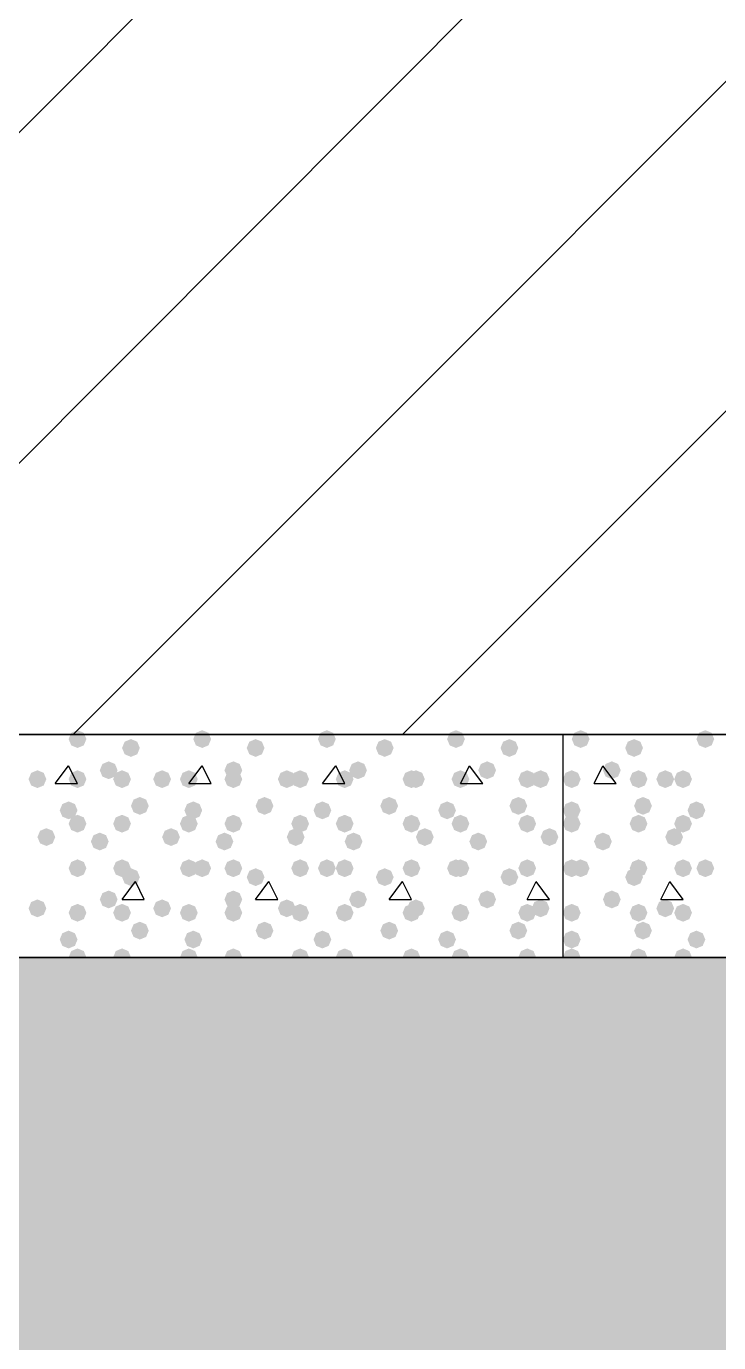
# Model space of a CAD drawing. Header units: millimetres. Extents: x 0 to 420, y 0 to 297.
# Drawn here: x 294.7 to 301.29, y 138.96 to 151.47 of the extents above; entities that cross this region are included whole.
import ezdxf

# ---------------------------------------------------------------- set-up
doc = ezdxf.new("R2010")
doc.units = ezdxf.units.MM
doc.layers.get('0').update_dxf_attribs({"linetype": 'CONTINUOUS'})

msp = doc.modelspace()

# ---------------------------------------------------------------- hatches: boundary and pattern name
at = {"true_color": 0x000008}
for points in [[(295.275, 144.695333), (295.250129, 144.635537), (295.190333, 144.610667), (295.130538, 144.635537), (295.105667, 144.695333), (295.130537, 144.755129), (295.190333, 144.78), (295.250129, 144.755129)], [(296.460333, 144.695333), (296.435462, 144.635537), (296.375667, 144.610667), (296.315871, 144.635537), (296.291, 144.695333), (296.315871, 144.755129), (296.375667, 144.78), (296.435462, 144.755129)], [(297.645667, 144.695333), (297.620796, 144.635537), (297.561, 144.610667), (297.501204, 144.635537), (297.476333, 144.695333), (297.501204, 144.755129), (297.561, 144.78), (297.620796, 144.755129)], [(298.873333, 144.695333), (298.848462, 144.635537), (298.788667, 144.610667), (298.728871, 144.635537), (298.704, 144.695333), (298.728871, 144.755129), (298.788667, 144.78), (298.848462, 144.755129)], [(295.783, 144.610667), (295.758129, 144.550871), (295.698333, 144.526), (295.638537, 144.550871), (295.613667, 144.610667), (295.638537, 144.670462), (295.698333, 144.695333), (295.758129, 144.670463)], [(296.968333, 144.610667), (296.943463, 144.550871), (296.883667, 144.526), (296.823871, 144.550871), (296.799, 144.610667), (296.823871, 144.670462), (296.883667, 144.695333), (296.943462, 144.670463)], [(298.196, 144.610667), (298.171129, 144.550871), (298.111333, 144.526), (298.051537, 144.550871), (298.026667, 144.610667), (298.051537, 144.670462), (298.111333, 144.695333), (298.171129, 144.670463)], [(299.381333, 144.610667), (299.356462, 144.550871), (299.296667, 144.526), (299.236871, 144.550871), (299.212, 144.610667), (299.236871, 144.670462), (299.296667, 144.695333), (299.356462, 144.670463)], [(294.894, 144.314333), (294.869129, 144.254537), (294.809333, 144.229667), (294.749537, 144.254537), (294.724667, 144.314333), (294.749537, 144.374129), (294.809333, 144.399), (294.869129, 144.374129)], [(295.275, 144.314333), (295.250129, 144.254537), (295.190333, 144.229667), (295.130538, 144.254537), (295.105667, 144.314333), (295.130537, 144.374129), (295.190333, 144.399), (295.250129, 144.374129)], [(295.571333, 144.399), (295.546462, 144.339204), (295.486667, 144.314333), (295.426871, 144.339204), (295.402, 144.399), (295.426871, 144.458796), (295.486667, 144.483667), (295.546462, 144.458796)], [(295.698333, 144.314333), (295.673463, 144.254537), (295.613667, 144.229667), (295.553871, 144.254537), (295.529, 144.314333), (295.553871, 144.374129), (295.613667, 144.399), (295.673462, 144.374129)], [(296.079333, 144.314333), (296.054463, 144.254537), (295.994667, 144.229667), (295.934871, 144.254537), (295.91, 144.314333), (295.934871, 144.374129), (295.994667, 144.399), (296.054462, 144.374129)], [(296.333333, 144.314333), (296.308463, 144.254537), (296.248667, 144.229667), (296.188871, 144.254537), (296.164, 144.314333), (296.188871, 144.374129), (296.248667, 144.399), (296.308462, 144.374129)], [(296.756667, 144.399), (296.731796, 144.339204), (296.672, 144.314333), (296.612204, 144.339204), (296.587333, 144.399), (296.612204, 144.458796), (296.672, 144.483667), (296.731796, 144.458796)], [(296.756667, 144.314333), (296.731796, 144.254537), (296.672, 144.229667), (296.612204, 144.254537), (296.587333, 144.314333), (296.612204, 144.374129), (296.672, 144.399), (296.731796, 144.374129)], [(297.264667, 144.314333), (297.239796, 144.254537), (297.18, 144.229667), (297.120204, 144.254537), (297.095333, 144.314333), (297.120204, 144.374129), (297.18, 144.399), (297.239796, 144.374129)], [(297.391667, 144.314333), (297.366796, 144.254537), (297.307, 144.229667), (297.247204, 144.254537), (297.222333, 144.314333), (297.247204, 144.374129), (297.307, 144.399), (297.366796, 144.374129)], [(297.815, 144.314333), (297.790129, 144.254537), (297.730333, 144.229667), (297.670538, 144.254537), (297.645667, 144.314333), (297.670537, 144.374129), (297.730333, 144.399), (297.790129, 144.374129)], [(297.942, 144.399), (297.917129, 144.339204), (297.857333, 144.314333), (297.797537, 144.339204), (297.772667, 144.399), (297.797537, 144.458796), (297.857333, 144.483667), (297.917129, 144.458796)], [(298.45, 144.314333), (298.425129, 144.254537), (298.365333, 144.229667), (298.305538, 144.254537), (298.280667, 144.314333), (298.305537, 144.374129), (298.365333, 144.399), (298.425129, 144.374129)], [(298.492333, 144.314333), (298.467462, 144.254537), (298.407667, 144.229667), (298.347871, 144.254537), (298.323, 144.314333), (298.347871, 144.374129), (298.407667, 144.399), (298.467462, 144.374129)], [(298.915667, 144.314333), (298.890796, 144.254537), (298.831, 144.229667), (298.771204, 144.254537), (298.746333, 144.314333), (298.771204, 144.374129), (298.831, 144.399), (298.890796, 144.374129)], [(299.169667, 144.399), (299.144796, 144.339204), (299.085, 144.314333), (299.025204, 144.339204), (299.000333, 144.399), (299.025204, 144.458796), (299.085, 144.483667), (299.144796, 144.458796)], [(299.550667, 144.314333), (299.525796, 144.254537), (299.466, 144.229667), (299.406204, 144.254537), (299.381333, 144.314333), (299.406204, 144.374129), (299.466, 144.399), (299.525796, 144.374129)], [(299.677667, 144.314333), (299.652796, 144.254537), (299.593, 144.229667), (299.533204, 144.254537), (299.508333, 144.314333), (299.533204, 144.374129), (299.593, 144.399), (299.652796, 144.374129)], [(295.867667, 144.060333), (295.842796, 144.000537), (295.783, 143.975667), (295.723204, 144.000537), (295.698333, 144.060333), (295.723204, 144.120129), (295.783, 144.145), (295.842796, 144.120129)], [(297.053, 144.060333), (297.028129, 144.000537), (296.968333, 143.975667), (296.908537, 144.000537), (296.883667, 144.060333), (296.908537, 144.120129), (296.968333, 144.145), (297.028129, 144.120129)], [(298.238333, 144.060333), (298.213462, 144.000537), (298.153667, 143.975667), (298.093871, 144.000537), (298.069, 144.060333), (298.093871, 144.120129), (298.153667, 144.145), (298.213462, 144.120129)], [(299.466, 144.060333), (299.441129, 144.000537), (299.381333, 143.975667), (299.321537, 144.000537), (299.296667, 144.060333), (299.321537, 144.120129), (299.381333, 144.145), (299.441129, 144.120129)], [(295.190333, 144.018), (295.165462, 143.958204), (295.105667, 143.933333), (295.045871, 143.958204), (295.021, 144.018), (295.045871, 144.077796), (295.105667, 144.102667), (295.165462, 144.077796)], [(296.375667, 144.018), (296.350796, 143.958204), (296.291, 143.933333), (296.231204, 143.958204), (296.206333, 144.018), (296.231204, 144.077796), (296.291, 144.102667), (296.350796, 144.077796)], [(297.603333, 144.018), (297.578463, 143.958204), (297.518667, 143.933333), (297.458871, 143.958204), (297.434, 144.018), (297.458871, 144.077796), (297.518667, 144.102667), (297.578462, 144.077796)], [(298.788667, 144.018), (298.763796, 143.958204), (298.704, 143.933333), (298.644204, 143.958204), (298.619333, 144.018), (298.644204, 144.077796), (298.704, 144.102667), (298.763796, 144.077796)], [(295.275, 143.891), (295.250129, 143.831204), (295.190333, 143.806333), (295.130538, 143.831204), (295.105667, 143.891), (295.130537, 143.950796), (295.190333, 143.975667), (295.250129, 143.950796)], [(295.698333, 143.891), (295.673463, 143.831204), (295.613667, 143.806333), (295.553871, 143.831204), (295.529, 143.891), (295.553871, 143.950796), (295.613667, 143.975667), (295.673462, 143.950796)], [(296.333333, 143.891), (296.308463, 143.831204), (296.248667, 143.806333), (296.188871, 143.831204), (296.164, 143.891), (296.188871, 143.950796), (296.248667, 143.975667), (296.308462, 143.950796)], [(296.756667, 143.891), (296.731796, 143.831204), (296.672, 143.806333), (296.612204, 143.831204), (296.587333, 143.891), (296.612204, 143.950796), (296.672, 143.975667), (296.731796, 143.950796)], [(297.391667, 143.891), (297.366796, 143.831204), (297.307, 143.806333), (297.247204, 143.831204), (297.222333, 143.891), (297.247204, 143.950796), (297.307, 143.975667), (297.366796, 143.950796)], [(297.815, 143.891), (297.790129, 143.831204), (297.730333, 143.806333), (297.670538, 143.831204), (297.645667, 143.891), (297.670537, 143.950796), (297.730333, 143.975667), (297.790129, 143.950796)], [(298.45, 143.891), (298.425129, 143.831204), (298.365333, 143.806333), (298.305538, 143.831204), (298.280667, 143.891), (298.305537, 143.950796), (298.365333, 143.975667), (298.425129, 143.950796)], [(298.915667, 143.891), (298.890796, 143.831204), (298.831, 143.806333), (298.771204, 143.831204), (298.746333, 143.891), (298.771204, 143.950796), (298.831, 143.975667), (298.890796, 143.950796)], [(299.550667, 143.891), (299.525796, 143.831204), (299.466, 143.806333), (299.406204, 143.831204), (299.381333, 143.891), (299.406204, 143.950796), (299.466, 143.975667), (299.525796, 143.950796)], [(294.978667, 143.764), (294.953796, 143.704204), (294.894, 143.679333), (294.834204, 143.704204), (294.809333, 143.764), (294.834204, 143.823796), (294.894, 143.848667), (294.953796, 143.823796)], [(295.486667, 143.721667), (295.461796, 143.661871), (295.402, 143.637), (295.342204, 143.661871), (295.317333, 143.721667), (295.342204, 143.781462), (295.402, 143.806333), (295.461796, 143.781463)], [(296.164, 143.764), (296.139129, 143.704204), (296.079333, 143.679333), (296.019537, 143.704204), (295.994667, 143.764), (296.019537, 143.823796), (296.079333, 143.848667), (296.139129, 143.823796)], [(296.672, 143.721667), (296.647129, 143.661871), (296.587333, 143.637), (296.527537, 143.661871), (296.502667, 143.721667), (296.527537, 143.781462), (296.587333, 143.806333), (296.647129, 143.781463)], [(297.349333, 143.764), (297.324462, 143.704204), (297.264667, 143.679333), (297.204871, 143.704204), (297.18, 143.764), (297.204871, 143.823796), (297.264667, 143.848667), (297.324462, 143.823796)], [(297.899667, 143.721667), (297.874796, 143.661871), (297.815, 143.637), (297.755204, 143.661871), (297.730333, 143.721667), (297.755204, 143.781462), (297.815, 143.806333), (297.874796, 143.781463)], [(298.577, 143.764), (298.552129, 143.704204), (298.492333, 143.679333), (298.432538, 143.704204), (298.407667, 143.764), (298.432537, 143.823796), (298.492333, 143.848667), (298.552129, 143.823796)], [(299.085, 143.721667), (299.060129, 143.661871), (299.000333, 143.637), (298.940538, 143.661871), (298.915667, 143.721667), (298.940537, 143.781462), (299.000333, 143.806333), (299.060129, 143.781463)], [(299.762333, 143.764), (299.737462, 143.704204), (299.677667, 143.679333), (299.617871, 143.704204), (299.593, 143.764), (299.617871, 143.823796), (299.677667, 143.848667), (299.737462, 143.823796)], [(295.275, 143.467667), (295.250129, 143.407871), (295.190333, 143.383), (295.130538, 143.407871), (295.105667, 143.467667), (295.130537, 143.527462), (295.190333, 143.552333), (295.250129, 143.527463)], [(295.275, 143.467667), (295.250129, 143.407871), (295.190333, 143.383), (295.130538, 143.407871), (295.105667, 143.467667), (295.130537, 143.527462), (295.190333, 143.552333), (295.250129, 143.527463)], [(295.698333, 143.467667), (295.673463, 143.407871), (295.613667, 143.383), (295.553871, 143.407871), (295.529, 143.467667), (295.553871, 143.527462), (295.613667, 143.552333), (295.673462, 143.527463)], [(296.333333, 143.467667), (296.308463, 143.407871), (296.248667, 143.383), (296.188871, 143.407871), (296.164, 143.467667), (296.188871, 143.527462), (296.248667, 143.552333), (296.308462, 143.527463)], [(296.460333, 143.467667), (296.435462, 143.407871), (296.375667, 143.383), (296.315871, 143.407871), (296.291, 143.467667), (296.315871, 143.527462), (296.375667, 143.552333), (296.435462, 143.527463)], [(296.756667, 143.467667), (296.731796, 143.407871), (296.672, 143.383), (296.612204, 143.407871), (296.587333, 143.467667), (296.612204, 143.527462), (296.672, 143.552333), (296.731796, 143.527463)], [(297.391667, 143.467667), (297.366796, 143.407871), (297.307, 143.383), (297.247204, 143.407871), (297.222333, 143.467667), (297.247204, 143.527462), (297.307, 143.552333), (297.366796, 143.527463)], [(297.645667, 143.467667), (297.620796, 143.407871), (297.561, 143.383), (297.501204, 143.407871), (297.476333, 143.467667), (297.501204, 143.527462), (297.561, 143.552333), (297.620796, 143.527463)], [(297.815, 143.467667), (297.790129, 143.407871), (297.730333, 143.383), (297.670538, 143.407871), (297.645667, 143.467667), (297.670537, 143.527462), (297.730333, 143.552333), (297.790129, 143.527463)], [(298.45, 143.467667), (298.425129, 143.407871), (298.365333, 143.383), (298.305538, 143.407871), (298.280667, 143.467667), (298.305537, 143.527462), (298.365333, 143.552333), (298.425129, 143.527463)], [(298.873333, 143.467667), (298.848462, 143.407871), (298.788667, 143.383), (298.728871, 143.407871), (298.704, 143.467667), (298.728871, 143.527462), (298.788667, 143.552333), (298.848462, 143.527463)], [(298.915667, 143.467667), (298.890796, 143.407871), (298.831, 143.383), (298.771204, 143.407871), (298.746333, 143.467667), (298.771204, 143.527462), (298.831, 143.552333), (298.890796, 143.527463)], [(299.550667, 143.467667), (299.525796, 143.407871), (299.466, 143.383), (299.406204, 143.407871), (299.381333, 143.467667), (299.406204, 143.527462), (299.466, 143.552333), (299.525796, 143.527463)], [(295.783, 143.383), (295.758129, 143.323204), (295.698333, 143.298333), (295.638537, 143.323204), (295.613667, 143.383), (295.638537, 143.442796), (295.698333, 143.467667), (295.758129, 143.442796)], [(296.968333, 143.383), (296.943463, 143.323204), (296.883667, 143.298333), (296.823871, 143.323204), (296.799, 143.383), (296.823871, 143.442796), (296.883667, 143.467667), (296.943462, 143.442796)], [(298.196, 143.383), (298.171129, 143.323204), (298.111333, 143.298333), (298.051537, 143.323204), (298.026667, 143.383), (298.051537, 143.442796), (298.111333, 143.467667), (298.171129, 143.442796)], [(299.381333, 143.383), (299.356462, 143.323204), (299.296667, 143.298333), (299.236871, 143.323204), (299.212, 143.383), (299.236871, 143.442796), (299.296667, 143.467667), (299.356462, 143.442796)], [(295.571333, 143.171333), (295.546462, 143.111537), (295.486667, 143.086667), (295.426871, 143.111537), (295.402, 143.171333), (295.426871, 143.231129), (295.486667, 143.256), (295.546462, 143.231129)], [(296.756667, 143.171333), (296.731796, 143.111537), (296.672, 143.086667), (296.612204, 143.111537), (296.587333, 143.171333), (296.612204, 143.231129), (296.672, 143.256), (296.731796, 143.231129)], [(297.942, 143.171333), (297.917129, 143.111537), (297.857333, 143.086667), (297.797537, 143.111537), (297.772667, 143.171333), (297.797537, 143.231129), (297.857333, 143.256), (297.917129, 143.231129)], [(299.169667, 143.171333), (299.144796, 143.111537), (299.085, 143.086667), (299.025204, 143.111537), (299.000333, 143.171333), (299.025204, 143.231129), (299.085, 143.256), (299.144796, 143.231129)], [(294.894, 143.086667), (294.869129, 143.026871), (294.809333, 143.002), (294.749537, 143.026871), (294.724667, 143.086667), (294.749537, 143.146462), (294.809333, 143.171333), (294.869129, 143.146463)], [(295.275, 143.044333), (295.250129, 142.984537), (295.190333, 142.959667), (295.130538, 142.984537), (295.105667, 143.044333), (295.130537, 143.104129), (295.190333, 143.129), (295.250129, 143.104129)], [(295.698333, 143.044333), (295.673463, 142.984537), (295.613667, 142.959667), (295.553871, 142.984537), (295.529, 143.044333), (295.553871, 143.104129), (295.613667, 143.129), (295.673462, 143.104129)], [(296.079333, 143.086667), (296.054463, 143.026871), (295.994667, 143.002), (295.934871, 143.026871), (295.91, 143.086667), (295.934871, 143.146462), (295.994667, 143.171333), (296.054462, 143.146463)], [(296.333333, 143.044333), (296.308463, 142.984537), (296.248667, 142.959667), (296.188871, 142.984537), (296.164, 143.044333), (296.188871, 143.104129), (296.248667, 143.129), (296.308462, 143.104129)], [(296.756667, 143.044333), (296.731796, 142.984537), (296.672, 142.959667), (296.612204, 142.984537), (296.587333, 143.044333), (296.612204, 143.104129), (296.672, 143.129), (296.731796, 143.104129)], [(297.264667, 143.086667), (297.239796, 143.026871), (297.18, 143.002), (297.120204, 143.026871), (297.095333, 143.086667), (297.120204, 143.146462), (297.18, 143.171333), (297.239796, 143.146463)], [(297.391667, 143.044333), (297.366796, 142.984537), (297.307, 142.959667), (297.247204, 142.984537), (297.222333, 143.044333), (297.247204, 143.104129), (297.307, 143.129), (297.366796, 143.104129)], [(297.815, 143.044333), (297.790129, 142.984537), (297.730333, 142.959667), (297.670538, 142.984537), (297.645667, 143.044333), (297.670537, 143.104129), (297.730333, 143.129), (297.790129, 143.104129)], [(298.45, 143.044333), (298.425129, 142.984537), (298.365333, 142.959667), (298.305538, 142.984537), (298.280667, 143.044333), (298.305537, 143.104129), (298.365333, 143.129), (298.425129, 143.104129)], [(298.492333, 143.086667), (298.467462, 143.026871), (298.407667, 143.002), (298.347871, 143.026871), (298.323, 143.086667), (298.347871, 143.146462), (298.407667, 143.171333), (298.467462, 143.146463)], [(298.915667, 143.044333), (298.890796, 142.984537), (298.831, 142.959667), (298.771204, 142.984537), (298.746333, 143.044333), (298.771204, 143.104129), (298.831, 143.129), (298.890796, 143.104129)], [(299.550667, 143.044333), (299.525796, 142.984537), (299.466, 142.959667), (299.406204, 142.984537), (299.381333, 143.044333), (299.406204, 143.104129), (299.466, 143.129), (299.525796, 143.104129)], [(299.677667, 143.086667), (299.652796, 143.026871), (299.593, 143.002), (299.533204, 143.026871), (299.508333, 143.086667), (299.533204, 143.146462), (299.593, 143.171333), (299.652796, 143.146463)], [(295.190333, 142.790333), (295.165462, 142.730537), (295.105667, 142.705667), (295.045871, 142.730537), (295.021, 142.790333), (295.045871, 142.850129), (295.105667, 142.875), (295.165462, 142.850129)], [(295.867667, 142.875), (295.842796, 142.815204), (295.783, 142.790333), (295.723204, 142.815204), (295.698333, 142.875), (295.723204, 142.934796), (295.783, 142.959667), (295.842796, 142.934796)], [(296.375667, 142.790333), (296.350796, 142.730537), (296.291, 142.705667), (296.231204, 142.730537), (296.206333, 142.790333), (296.231204, 142.850129), (296.291, 142.875), (296.350796, 142.850129)], [(297.053, 142.875), (297.028129, 142.815204), (296.968333, 142.790333), (296.908537, 142.815204), (296.883667, 142.875), (296.908537, 142.934796), (296.968333, 142.959667), (297.028129, 142.934796)], [(297.603333, 142.790333), (297.578463, 142.730537), (297.518667, 142.705667), (297.458871, 142.730537), (297.434, 142.790333), (297.458871, 142.850129), (297.518667, 142.875), (297.578462, 142.850129)], [(298.238333, 142.875), (298.213462, 142.815204), (298.153667, 142.790333), (298.093871, 142.815204), (298.069, 142.875), (298.093871, 142.934796), (298.153667, 142.959667), (298.213462, 142.934796)], [(298.788667, 142.790333), (298.763796, 142.730537), (298.704, 142.705667), (298.644204, 142.730537), (298.619333, 142.790333), (298.644204, 142.850129), (298.704, 142.875), (298.763796, 142.850129)], [(299.466, 142.875), (299.441129, 142.815204), (299.381333, 142.790333), (299.321537, 142.815204), (299.296667, 142.875), (299.321537, 142.934796), (299.381333, 142.959667), (299.441129, 142.934796)], [(295.275, 142.621), (295.250129, 142.561204), (295.190333, 142.536333), (295.130538, 142.561204), (295.105667, 142.621), (295.130537, 142.680796), (295.190333, 142.705667), (295.250129, 142.680796)], [(295.698333, 142.621), (295.673463, 142.561204), (295.613667, 142.536333), (295.553871, 142.561204), (295.529, 142.621), (295.553871, 142.680796), (295.613667, 142.705667), (295.673462, 142.680796)], [(296.333333, 142.621), (296.308463, 142.561204), (296.248667, 142.536333), (296.188871, 142.561204), (296.164, 142.621), (296.188871, 142.680796), (296.248667, 142.705667), (296.308462, 142.680796)], [(296.756667, 142.621), (296.731796, 142.561204), (296.672, 142.536333), (296.612204, 142.561204), (296.587333, 142.621), (296.612204, 142.680796), (296.672, 142.705667), (296.731796, 142.680796)], [(297.391667, 142.621), (297.366796, 142.561204), (297.307, 142.536333), (297.247204, 142.561204), (297.222333, 142.621), (297.247204, 142.680796), (297.307, 142.705667), (297.366796, 142.680796)], [(297.815, 142.621), (297.790129, 142.561204), (297.730333, 142.536333), (297.670538, 142.561204), (297.645667, 142.621), (297.670537, 142.680796), (297.730333, 142.705667), (297.790129, 142.680796)], [(298.45, 142.621), (298.425129, 142.561204), (298.365333, 142.536333), (298.305538, 142.561204), (298.280667, 142.621), (298.305537, 142.680796), (298.365333, 142.705667), (298.425129, 142.680796)], [(298.915667, 142.621), (298.890796, 142.561204), (298.831, 142.536333), (298.771204, 142.561204), (298.746333, 142.621), (298.771204, 142.680796), (298.831, 142.705667), (298.890796, 142.680796)], [(299.550667, 142.621), (299.525796, 142.561204), (299.466, 142.536333), (299.406204, 142.561204), (299.381333, 142.621), (299.406204, 142.680796), (299.466, 142.705667), (299.525796, 142.680796)]]:
    msp.add_hatch(color=0, dxfattribs=at).paths.add_polyline_path(points, flags=0)
at = {"true_color": 0x000007}
for points in [[(300.058667, 144.695333), (300.033796, 144.635537), (299.974, 144.610667), (299.914204, 144.635537), (299.889333, 144.695333), (299.914204, 144.755129), (299.974, 144.78), (300.033796, 144.755129)], [(301.244, 144.695333), (301.219129, 144.635537), (301.159333, 144.610667), (301.099538, 144.635537), (301.074667, 144.695333), (301.099537, 144.755129), (301.159333, 144.78), (301.219129, 144.755129)], [(300.566667, 144.610667), (300.541796, 144.550871), (300.482, 144.526), (300.422204, 144.550871), (300.397333, 144.610667), (300.422204, 144.670462), (300.482, 144.695333), (300.541796, 144.670463)], [(299.974, 144.314333), (299.949129, 144.254537), (299.889333, 144.229667), (299.829538, 144.254537), (299.804667, 144.314333), (299.829537, 144.374129), (299.889333, 144.399), (299.949129, 144.374129)], [(300.355, 144.399), (300.330129, 144.339204), (300.270333, 144.314333), (300.210537, 144.339204), (300.185667, 144.399), (300.210537, 144.458796), (300.270333, 144.483667), (300.330129, 144.458796)], [(300.609, 144.314333), (300.584129, 144.254537), (300.524333, 144.229667), (300.464538, 144.254537), (300.439667, 144.314333), (300.464537, 144.374129), (300.524333, 144.399), (300.584129, 144.374129)], [(300.863, 144.314333), (300.838129, 144.254537), (300.778333, 144.229667), (300.718538, 144.254537), (300.693667, 144.314333), (300.718537, 144.374129), (300.778333, 144.399), (300.838129, 144.374129)], [(301.032333, 144.314333), (301.007462, 144.254537), (300.947667, 144.229667), (300.887871, 144.254537), (300.863, 144.314333), (300.887871, 144.374129), (300.947667, 144.399), (301.007462, 144.374129)], [(300.651333, 144.060333), (300.626463, 144.000537), (300.566667, 143.975667), (300.506871, 144.000537), (300.482, 144.060333), (300.506871, 144.120129), (300.566667, 144.145), (300.626462, 144.120129)], [(299.974, 144.018), (299.949129, 143.958204), (299.889333, 143.933333), (299.829538, 143.958204), (299.804667, 144.018), (299.829537, 144.077796), (299.889333, 144.102667), (299.949129, 144.077796)], [(301.159333, 144.018), (301.134462, 143.958204), (301.074667, 143.933333), (301.014871, 143.958204), (300.99, 144.018), (301.014871, 144.077796), (301.074667, 144.102667), (301.134462, 144.077796)], [(299.974, 143.891), (299.949129, 143.831204), (299.889333, 143.806333), (299.829538, 143.831204), (299.804667, 143.891), (299.829537, 143.950796), (299.889333, 143.975667), (299.949129, 143.950796)], [(300.609, 143.891), (300.584129, 143.831204), (300.524333, 143.806333), (300.464538, 143.831204), (300.439667, 143.891), (300.464537, 143.950796), (300.524333, 143.975667), (300.584129, 143.950796)], [(301.032333, 143.891), (301.007462, 143.831204), (300.947667, 143.806333), (300.887871, 143.831204), (300.863, 143.891), (300.887871, 143.950796), (300.947667, 143.975667), (301.007462, 143.950796)], [(300.270333, 143.721667), (300.245463, 143.661871), (300.185667, 143.637), (300.125871, 143.661871), (300.101, 143.721667), (300.125871, 143.781462), (300.185667, 143.806333), (300.245462, 143.781463)], [(300.947667, 143.764), (300.922796, 143.704204), (300.863, 143.679333), (300.803204, 143.704204), (300.778333, 143.764), (300.803204, 143.823796), (300.863, 143.848667), (300.922796, 143.823796)], [(299.974, 143.467667), (299.949129, 143.407871), (299.889333, 143.383), (299.829538, 143.407871), (299.804667, 143.467667), (299.829537, 143.527462), (299.889333, 143.552333), (299.949129, 143.527463)], [(300.058667, 143.467667), (300.033796, 143.407871), (299.974, 143.383), (299.914204, 143.407871), (299.889333, 143.467667), (299.914204, 143.527462), (299.974, 143.552333), (300.033796, 143.527463)], [(300.609, 143.467667), (300.584129, 143.407871), (300.524333, 143.383), (300.464538, 143.407871), (300.439667, 143.467667), (300.464537, 143.527462), (300.524333, 143.552333), (300.584129, 143.527463)], [(301.032333, 143.467667), (301.007462, 143.407871), (300.947667, 143.383), (300.887871, 143.407871), (300.863, 143.467667), (300.887871, 143.527462), (300.947667, 143.552333), (301.007462, 143.527463)], [(301.244, 143.467667), (301.219129, 143.407871), (301.159333, 143.383), (301.099538, 143.407871), (301.074667, 143.467667), (301.099537, 143.527462), (301.159333, 143.552333), (301.219129, 143.527463)], [(300.566667, 143.383), (300.541796, 143.323204), (300.482, 143.298333), (300.422204, 143.323204), (300.397333, 143.383), (300.422204, 143.442796), (300.482, 143.467667), (300.541796, 143.442796)], [(300.355, 143.171333), (300.330129, 143.111537), (300.270333, 143.086667), (300.210537, 143.111537), (300.185667, 143.171333), (300.210537, 143.231129), (300.270333, 143.256), (300.330129, 143.231129)], [(299.974, 143.044333), (299.949129, 142.984537), (299.889333, 142.959667), (299.829538, 142.984537), (299.804667, 143.044333), (299.829537, 143.104129), (299.889333, 143.129), (299.949129, 143.104129)], [(300.609, 143.044333), (300.584129, 142.984537), (300.524333, 142.959667), (300.464538, 142.984537), (300.439667, 143.044333), (300.464537, 143.104129), (300.524333, 143.129), (300.584129, 143.104129)], [(300.863, 143.086667), (300.838129, 143.026871), (300.778333, 143.002), (300.718538, 143.026871), (300.693667, 143.086667), (300.718537, 143.146462), (300.778333, 143.171333), (300.838129, 143.146463)], [(301.032333, 143.044333), (301.007462, 142.984537), (300.947667, 142.959667), (300.887871, 142.984537), (300.863, 143.044333), (300.887871, 143.104129), (300.947667, 143.129), (301.007462, 143.104129)], [(299.974, 142.790333), (299.949129, 142.730537), (299.889333, 142.705667), (299.829538, 142.730537), (299.804667, 142.790333), (299.829537, 142.850129), (299.889333, 142.875), (299.949129, 142.850129)], [(300.651333, 142.875), (300.626463, 142.815204), (300.566667, 142.790333), (300.506871, 142.815204), (300.482, 142.875), (300.506871, 142.934796), (300.566667, 142.959667), (300.626462, 142.934796)], [(301.159333, 142.790333), (301.134462, 142.730537), (301.074667, 142.705667), (301.014871, 142.730537), (300.99, 142.790333), (301.014871, 142.850129), (301.074667, 142.875), (301.134462, 142.850129)], [(299.974, 142.621), (299.949129, 142.561204), (299.889333, 142.536333), (299.829538, 142.561204), (299.804667, 142.621), (299.829537, 142.680796), (299.889333, 142.705667), (299.949129, 142.680796)], [(300.609, 142.621), (300.584129, 142.561204), (300.524333, 142.536333), (300.464538, 142.561204), (300.439667, 142.621), (300.464537, 142.680796), (300.524333, 142.705667), (300.584129, 142.680796)], [(301.032333, 142.621), (301.007462, 142.561204), (300.947667, 142.536333), (300.887871, 142.561204), (300.863, 142.621), (300.887871, 142.680796), (300.947667, 142.705667), (301.007462, 142.680796)]]:
    msp.add_hatch(color=0, dxfattribs=at).paths.add_polyline_path(points, flags=0)
at = {"true_color": 0x000008}
h = msp.add_hatch(color=0, dxfattribs=at)
h.paths.add_polyline_path([(378.544667, 142.621), (217.17, 142.621), (378.544667, 123.571)], flags=0)
h.paths.add_polyline_path([(217.17, 142.621), (378.544667, 123.571), (217.17, 123.571)], flags=0)

# ---------------------------------------------------------------- linework, layer by layer
at = {"color": 0, "true_color": 0x000007}
for points in [[(31.369, 142.621), (31.369, 165.946667), (379.603, 165.946667), (379.603, 142.621), (217.17, 142.621), (217.17, 121.454333), (193.844333, 121.454333), (193.844333, 142.621)], [(31.369, 142.621), (31.369, 165.946667), (379.603, 165.946667), (379.603, 142.621), (217.17, 142.621), (217.17, 121.454333), (193.844333, 121.454333), (193.844333, 142.621)], [(299.804667, 144.737667), (299.804667, 142.621), (301.921333, 142.621), (301.921333, 144.737667)]]:
    msp.add_lwpolyline(points, close=True, dxfattribs=at)
at = {"color": 0, "true_color": 0x0000fd}
msp.add_lwpolyline([(215.053333, 144.737667), (377.486333, 144.737667), (377.486333, 163.83), (33.528, 163.83), (33.528, 144.737667), (195.961, 144.737667), (195.961, 123.571), (215.053333, 123.571)], close=True, dxfattribs=at)
at = {"color": 0, "true_color": 0x000003}
for points in [[(288.925001, 144.737666), (307.975, 163.829999)], [(292.057667, 144.737666), (311.107667, 163.829999)], [(295.148001, 144.737666), (314.240334, 163.829999)], [(298.280667, 144.737666), (317.373, 163.829999)]]:
    msp.add_lwpolyline(points, dxfattribs=at)
at = {"color": 0, "true_color": 0x000007}
for points in [[(299.804667, 144.737667), (280.712333, 144.737667)], [(300.101, 144.272), (300.185667, 144.441333)], [(300.312667, 144.272), (300.185667, 144.441333)], [(300.101, 144.272), (300.312667, 144.272)], [(300.736, 143.171333), (300.820667, 143.340667)], [(300.947667, 143.171333), (300.820667, 143.340667)], [(300.736, 143.171333), (300.947667, 143.171333)], [(280.712333, 142.621), (299.804667, 142.621)]]:
    msp.add_lwpolyline(points, dxfattribs=at)
at = {"color": 0, "true_color": 0x000008}
for points in [[(294.978667, 144.272), (295.105667, 144.441333)], [(295.190333, 144.272), (295.105667, 144.441333)], [(296.248667, 144.272), (296.375667, 144.441333)], [(296.460333, 144.272), (296.375667, 144.441333)], [(297.518667, 144.272), (297.645667, 144.441333)], [(297.730333, 144.272), (297.645667, 144.441333)], [(298.831, 144.272), (298.915667, 144.441333)], [(299.042667, 144.272), (298.915667, 144.441333)], [(294.978667, 144.272), (295.190333, 144.272)], [(296.248667, 144.272), (296.460333, 144.272)], [(297.518667, 144.272), (297.730333, 144.272)], [(298.831, 144.272), (299.042667, 144.272)], [(295.613667, 143.171333), (295.740667, 143.340667)], [(295.825333, 143.171333), (295.740667, 143.340667)], [(296.883667, 143.171333), (297.010667, 143.340667)], [(297.095333, 143.171333), (297.010667, 143.340667)], [(298.153667, 143.171333), (298.280667, 143.340667)], [(298.365333, 143.171333), (298.280667, 143.340667)], [(299.466, 143.171333), (299.550667, 143.340667)], [(299.677667, 143.171333), (299.550667, 143.340667)], [(295.613667, 143.171333), (295.825333, 143.171333)], [(296.883667, 143.171333), (297.095333, 143.171333)], [(298.153667, 143.171333), (298.365333, 143.171333)], [(299.466, 143.171333), (299.677667, 143.171333)]]:
    msp.add_lwpolyline(points, dxfattribs=at)
msp.add_lwpolyline([(378.544667, 142.621), (217.17, 142.621), (378.544667, 123.571)], close=True, dxfattribs=at)

doc.saveas('drawing.dxf')
